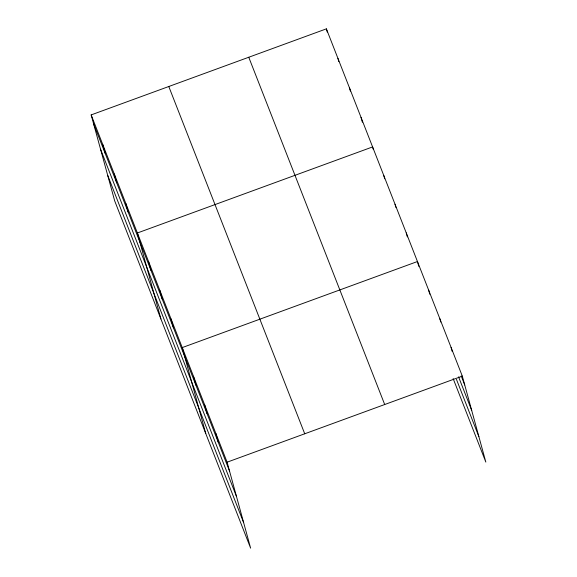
<?xml version="1.0" encoding="UTF-8"?>
<svg xmlns="http://www.w3.org/2000/svg" width="577" height="577" viewBox="0 0 577 577"><rect width="100%" height="100%" fill="white"/><g stroke="black" fill="none" stroke-linecap="round" stroke-linejoin="round"><path stroke-width="0.87" d="M91.166 114.91L227.107 462.184L250.62 548.15L114.686 200.875L91.166 114.91L326.38 28.85L462.314 376.125L485.834 462.09L453.147 378.591M227.107 462.184L462.314 376.125M461.218 375.98L464.745 384.989M458.564 376.868L471.705 410.427M456.443 379.341L478.874 436.645M248.759 57.253L384.7 404.527M168.787 86.514L304.728 433.789M93.589 123.774L229.531 471.048M100.549 149.219L236.491 496.494M107.726 175.43L243.66 522.704M451.099 347.477L452.202 351.501M439.89 318.821L440.77 322.045M428.675 290.173L429.771 294.205M418.779 266.358L417.459 261.525L182.245 347.585L205.765 433.551M406.244 232.877L407.348 236.902M395.029 204.222L395.909 207.446M383.813 175.574L384.693 178.798M373.261 149.342L372.598 146.926L137.384 232.985L160.904 318.951M361.043 117.405L362.363 122.237M349.489 87.884L350.369 91.108M337.934 58.371L338.814 61.588M326.38 28.85L327.26 32.074M215.892 433.536L218.315 442.4M204.676 404.888L207.1 413.752M193.461 376.24L195.884 385.097M171.03 318.937L173.453 327.801M159.815 290.289L162.238 299.146M148.599 261.633L151.023 270.498M125.829 203.465L128.253 212.329M114.275 173.951L116.698 182.808M102.72 144.43L105.144 153.294"/></g></svg>
